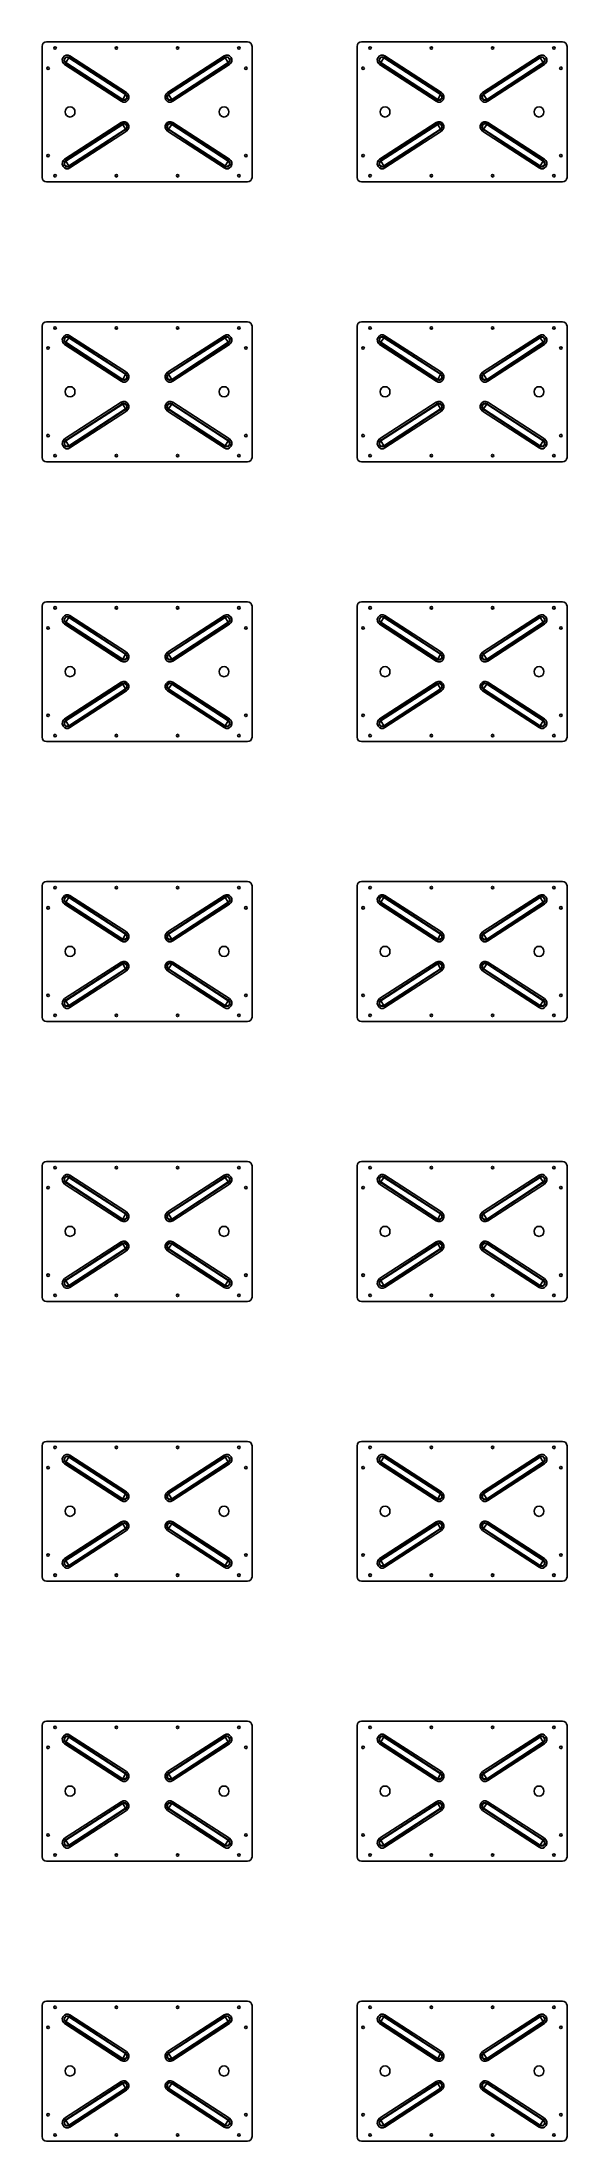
# Model space of a CAD drawing. Header units: millimetres. Extents: x -1905078 to 890385, y 1304549 to 3975677.
# Drawn here: x 887385 to 890385, y 3963677 to 3975677 of the extents above.
import ezdxf

# ---------------------------------------------------------------- set-up
doc = ezdxf.new("R2010")
doc.units = ezdxf.units.MM
doc.header["$LTSCALE"] = 1000
doc.layers.add('W-FLOAT_BOWL浮筒', color=253, linetype='CONTINUOUS')

# ---------------------------------------------------------------- blocks, each defined once
blk = doc.blocks.new('fx')
at = {"layer": 'W-FLOAT_BOWL浮筒'}
for p, q in [((0, 375), (0, -375)), ((1175, 400), (25, 400)), ((1200, -375), (1200, 375)), ((121, 311), (116, 301)), ((116, 301), (118, 289)), ((118, 289), (121, 279)), ((128, 320), (121, 311)), ((121, 279), (129, 271)), ((126, 296), (129, 306)), ((128, 286), (126, 296)), ((139, 325), (128, 320)), ((134, 279), (128, 286)), ((129, 306), (136, 314)), ((129, 296), (131, 304)), ((131, 288), (129, 296)), ((137, 283), (129, 271)), ((129, 271), (453, 61)), ((131, 304), (137, 311)), ((137, 283), (131, 288)), ((134, 279), (458, 68)), ((136, 314), (145, 316)), ((137, 311), (145, 313)), ((153, 309), (137, 283)), ((461, 71), (137, 283)), ((150, 325), (139, 325)), ((145, 316), (155, 313)), ((145, 313), (153, 309)), ((159, 321), (150, 325)), ((159, 321), (153, 309)), ((153, 309), (477, 100)), ((478, 103), (155, 313)), ((483, 112), (159, 321)), ((1041, 321), (717, 112)), ((1045, 313), (722, 103)), ((723, 100), (1047, 309)), ((1064, 283), (741, 71)), ((742, 68), (1066, 279)), ((747, 61), (1071, 271)), ((1052, 325), (1041, 321)), ((1047, 309), (1041, 321)), ((1045, 313), (1055, 316)), ((1047, 309), (1055, 313)), ((1047, 309), (1064, 283)), ((1063, 325), (1052, 325)), ((1055, 316), (1064, 314)), ((1055, 313), (1063, 311)), ((1072, 320), (1063, 325)), ((1063, 311), (1069, 304)), ((1064, 314), (1072, 306)), ((1069, 288), (1064, 283)), ((1064, 283), (1071, 271)), ((1072, 286), (1066, 279)), ((1069, 304), (1071, 296)), ((1071, 296), (1069, 288)), ((1071, 271), (1079, 279)), ((1080, 311), (1072, 320)), ((1072, 306), (1076, 296)), ((1076, 296), (1072, 286)), ((1079, 279), (1084, 289)), ((1084, 301), (1080, 311)), ((1084, 289), (1084, 301)), ((132, 1), (134, 11)), ((134, -11), (132, 1)), ((134, 11), (140, 21)), ((140, 21), (150, 28)), ((150, 28), (161, 29)), ((161, 29), (171, 28)), ((171, 28), (180, 21)), ((180, 21), (187, 11)), ((187, 11), (188, 1)), ((188, 1), (187, -11)), ((461, 71), (453, 61)), ((453, 61), (464, 56)), ((467, 65), (458, 68)), ((461, 71), (477, 100)), ((469, 70), (461, 71)), ((464, 56), (475, 56)), ((478, 68), (467, 65)), ((475, 71), (469, 70)), ((482, 76), (475, 71)), ((475, 56), (485, 61)), ((483, 112), (477, 100)), ((477, 100), (482, 93)), ((478, 103), (485, 95)), ((485, 75), (478, 68)), ((482, 93), (485, 85)), ((485, 85), (482, 76)), ((491, 103), (483, 112)), ((485, 95), (488, 85)), ((488, 85), (485, 75)), ((485, 61), (493, 70)), ((496, 93), (491, 103)), ((493, 70), (496, 81)), ((496, 81), (496, 93)), ((709, 103), (704, 93)), ((704, 93), (704, 81)), ((704, 81), (707, 70)), ((707, 70), (715, 61)), ((717, 112), (709, 103)), ((712, 85), (715, 95)), ((715, 75), (712, 85)), ((715, 95), (722, 103)), ((723, 68), (715, 75)), ((715, 61), (725, 56)), ((717, 112), (723, 100)), ((717, 85), (718, 93)), ((718, 76), (717, 85)), ((718, 93), (723, 100)), ((725, 71), (718, 76)), ((741, 71), (723, 100)), ((733, 65), (723, 68)), ((733, 70), (725, 71)), ((725, 56), (736, 56)), ((741, 71), (733, 70)), ((742, 68), (733, 65)), ((736, 56), (747, 61)), ((741, 71), (747, 61)), ((1015, 11), (1012, 1)), ((1012, 1), (1015, -11)), ((1020, 21), (1015, 11)), ((1029, 28), (1020, 21)), ((1041, 29), (1029, 28)), ((1050, 28), (1041, 29)), ((1060, 21), (1050, 28)), ((1066, 11), (1060, 21)), ((1068, 1), (1066, 11)), ((1066, -11), (1068, 1)), ((453, -60), (129, -269)), ((140, -21), (134, -11)), ((458, -68), (134, -278)), ((137, -281), (461, -71)), ((150, -26), (140, -21)), ((161, -29), (150, -26)), ((477, -98), (153, -309)), ((155, -313), (478, -101)), ((159, -320), (483, -110)), ((171, -26), (161, -29)), ((180, -21), (171, -26)), ((187, -11), (180, -21)), ((464, -56), (453, -60)), ((453, -60), (461, -71)), ((458, -68), (467, -65)), ((461, -71), (469, -68)), ((461, -71), (477, -98)), ((475, -56), (464, -56)), ((467, -65), (478, -66)), ((469, -68), (475, -70)), ((485, -61), (475, -56)), ((475, -70), (482, -76)), ((482, -93), (477, -98)), ((477, -98), (483, -110)), ((478, -66), (485, -75)), ((485, -95), (478, -101)), ((482, -76), (485, -85)), ((485, -85), (482, -93)), ((483, -110), (491, -101)), ((493, -70), (485, -61)), ((485, -75), (488, -85)), ((488, -85), (485, -95)), ((491, -101), (496, -91)), ((496, -80), (493, -70)), ((496, -91), (496, -80)), ((707, -70), (704, -80)), ((704, -80), (704, -91)), ((704, -91), (709, -101)), ((715, -61), (707, -70)), ((709, -101), (717, -110)), ((712, -85), (715, -75)), ((715, -95), (712, -85)), ((725, -56), (715, -61)), ((715, -75), (723, -66)), ((722, -101), (715, -95)), ((717, -85), (718, -76)), ((718, -93), (717, -85)), ((723, -98), (717, -110)), ((717, -110), (1041, -320)), ((718, -76), (725, -70)), ((723, -98), (718, -93)), ((722, -101), (1045, -313)), ((723, -66), (733, -65)), ((741, -71), (723, -98)), ((1047, -309), (723, -98)), ((736, -56), (725, -56)), ((725, -70), (733, -68)), ((733, -65), (742, -68)), ((733, -68), (741, -71)), ((747, -60), (736, -56)), ((747, -60), (741, -71)), ((741, -71), (1064, -281)), ((1066, -278), (742, -68)), ((1071, -269), (747, -60)), ((1015, -11), (1020, -21)), ((1020, -21), (1029, -26)), ((1029, -26), (1041, -29)), ((1041, -29), (1050, -26)), ((1050, -26), (1060, -21)), ((1060, -21), (1066, -11)), ((118, -288), (116, -299)), ((116, -299), (121, -311)), ((121, -278), (118, -288)), ((129, -269), (121, -278)), ((121, -311), (128, -320)), ((126, -296), (128, -286)), ((129, -306), (126, -296)), ((128, -286), (134, -278)), ((128, -320), (139, -325)), ((129, -269), (137, -281)), ((129, -296), (131, -288)), ((131, -304), (129, -296)), ((136, -313), (129, -306)), ((131, -288), (137, -281)), ((137, -309), (131, -304)), ((145, -314), (136, -313)), ((153, -309), (137, -281)), ((145, -311), (137, -309)), ((139, -325), (150, -325)), ((153, -309), (145, -311)), ((155, -313), (145, -314)), ((150, -325), (159, -320)), ((153, -309), (159, -320)), ((1041, -320), (1047, -309)), ((1041, -320), (1052, -325)), ((1055, -314), (1045, -313)), ((1047, -309), (1064, -281)), ((1055, -311), (1047, -309)), ((1052, -325), (1063, -325)), ((1063, -309), (1055, -311)), ((1064, -313), (1055, -314)), ((1069, -304), (1063, -309)), ((1063, -325), (1072, -320)), ((1071, -269), (1064, -281)), ((1064, -281), (1069, -288)), ((1072, -306), (1064, -313)), ((1066, -278), (1072, -286)), ((1069, -288), (1071, -296)), ((1071, -296), (1069, -304)), ((1079, -278), (1071, -269)), ((1072, -286), (1076, -296)), ((1076, -296), (1072, -306)), ((1072, -320), (1080, -311)), ((1084, -288), (1079, -278)), ((1080, -311), (1084, -299)), ((1084, -299), (1084, -288)), ((25, -400), (1175, -400))]:
    blk.add_line(p, q, dxfattribs=at)
for centre in [(75, 365), (425, 365), (775, 365), (1125, 365), (35, 250), (1165, 250), (35, -250), (75, -365), (425, -365), (775, -365), (1125, -365), (1165, -250)]:
    blk.add_circle(centre, 7, dxfattribs=at)
for centre, start, end in [((25, 375), 90, 180), ((1175, 375), 0, 90), ((25, -375), 180, 270), ((1175, -375), 270, 0)]:
    blk.add_arc(centre, 25, start, end, dxfattribs=at)
blk = doc.blocks.new('*U268')
at = {"layer": 'W-FLOAT_BOWL浮筒'}
blk.add_blockref('fx', (-600, 0), dxfattribs=at)
blk = doc.blocks.new('*U269')
at = {"layer": 'W-FLOAT_BOWL浮筒', "color": 0, "linetype": 'ByBlock', "lineweight": -2, "transparency": 16777216}
for p in [(0, 0), (1800, 0), (0, -1600), (1800, -1600), (0, -3200), (1800, -3200), (0, -4800), (1800, -4800), (0, -6400), (1800, -6400), (0, -8000), (1800, -8000), (0, -9600), (1800, -9600), (0, -11200), (1800, -11200)]:
    blk.add_blockref('*U268', p, dxfattribs=at)

msp = doc.modelspace()

# ---------------------------------------------------------------- block references
at = {"layer": 'W-FLOAT_BOWL浮筒'}
msp.add_blockref('*U269', (887984.8, 3975277.3), dxfattribs=at)

doc.saveas('drawing.dxf')
